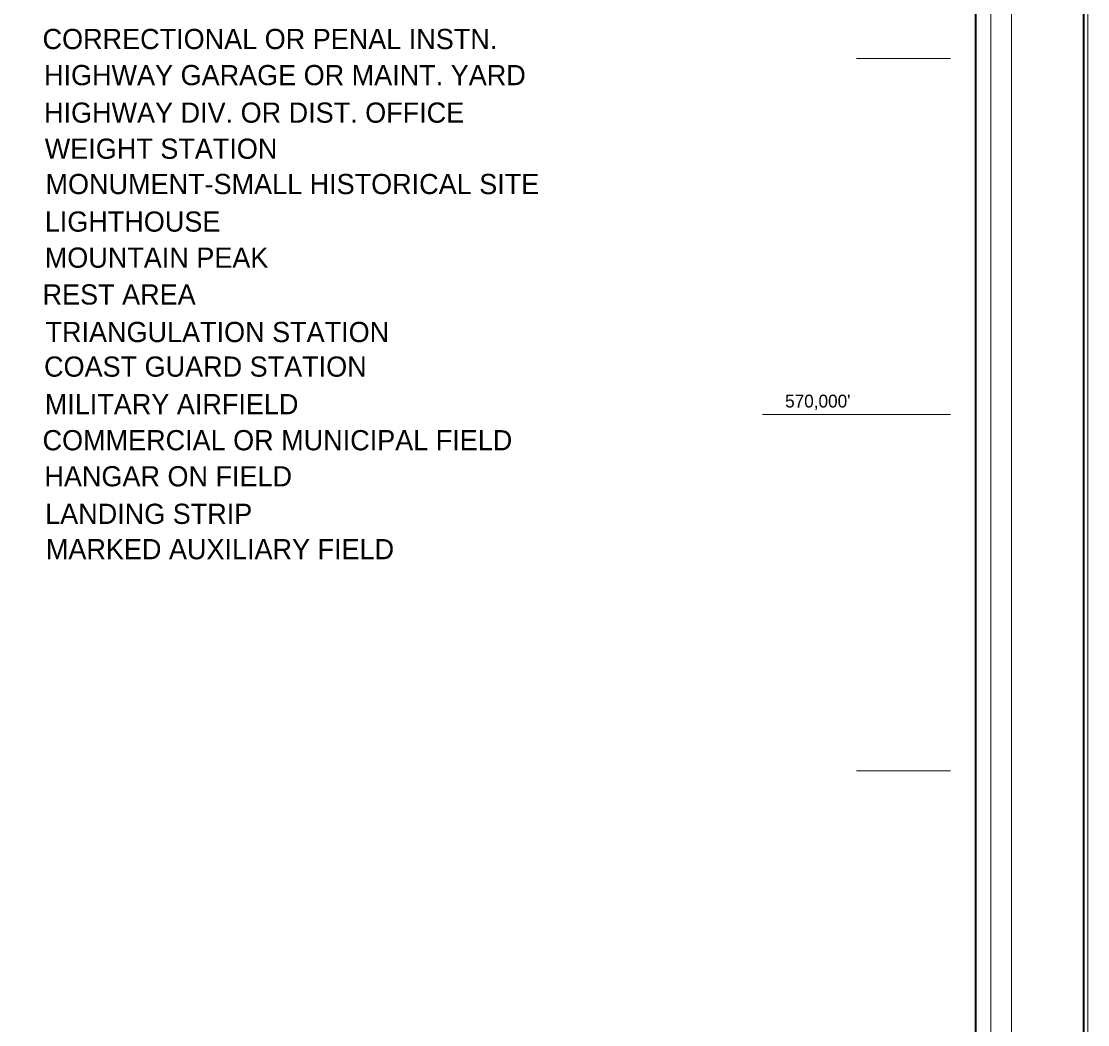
# Model space of a CAD drawing. Extents: x 639533 to 738376, y 153272 to 340837.
# Drawn here: x 727035 to 736163, y 168514 to 177101 of the extents above; entities that cross this region are included whole.
import ezdxf
from ezdxf.enums import TextEntityAlignment as Align

# ---------------------------------------------------------------- set-up
doc = ezdxf.new("R2010")
doc.units = 0
doc.header["$LTSCALE"] = 48
for name, color, linetype, lineweight in [('1', 7, 'Continuous', 13), ('20', 7, 'Continuous', 40), ('61', 7, 'Continuous', 13)]:
    doc.layers.add(name, color=color, linetype=linetype, lineweight=lineweight)

msp = doc.modelspace()

# ---------------------------------------------------------------- linework, layer by layer
at = {"layer": '1'}
msp.add_lwpolyline([(736163.4, 153271.51), (639532.76, 153271.51), (639532.76, 209668.55), (736163.4, 209668.55)], close=True, dxfattribs=at)
at = {"layer": '20'}
for points in [[(639567.76, 209633.55), (736128.4, 209633.55), (736128.4, 153306.51), (639567.76, 153306.51)], [(642755.61, 208524.59), (735202.89, 208524.59), (735202.89, 154398.22), (642755.61, 154398.22)]]:
    msp.add_lwpolyline(points, close=True, dxfattribs=at)
at = {"layer": '20', "lineweight": 13}
msp.add_lwpolyline([(642446.42, 208850.05), (642446.42, 154088.94), (642624.98, 154267.62), (642624.98, 208655.22), (735333.5, 208655.22), (735333.5, 154267.62), (642624.98, 154267.62), (642446.42, 154088.94), (735512.08, 154088.94), (735512.08, 208850.05)], close=True, dxfattribs=at)
at = {"layer": '61'}
msp.add_line((733380.67, 173736), (734989.67, 173736), dxfattribs=at)
for points in [[(734185.17, 176784), (734187.17, 176784), (734189.17, 176784), (734191.17, 176784), (734193.17, 176784), (734195.17, 176784), (734197.17, 176784), (734199.17, 176784), (734201.17, 176784), (734203.17, 176784), (734205.17, 176784), (734207.17, 176784), (734209.17, 176784), (734211.17, 176784), (734213.17, 176784), (734215.17, 176784), (734217.17, 176784), (734219.17, 176784), (734221.17, 176784), (734223.17, 176784), (734225.17, 176784), (734227.17, 176784), (734229.17, 176784), (734231.17, 176784), (734233.17, 176784), (734235.17, 176784), (734237.17, 176784), (734239.17, 176784), (734241.17, 176784), (734243.17, 176784), (734245.17, 176784), (734247.17, 176784), (734249.17, 176784), (734251.17, 176784), (734253.17, 176784), (734255.17, 176784), (734257.17, 176784), (734259.17, 176784), (734261.17, 176784), (734263.17, 176784), (734265.17, 176784), (734267.17, 176784), (734269.17, 176784), (734271.17, 176784), (734273.17, 176784), (734275.17, 176784), (734277.17, 176784), (734279.17, 176784), (734281.17, 176784), (734283.17, 176784), (734285.17, 176784), (734287.17, 176784), (734289.17, 176784), (734291.17, 176784), (734293.17, 176784), (734295.17, 176784), (734297.17, 176784), (734299.17, 176784), (734301.17, 176784), (734303.17, 176784), (734305.17, 176784), (734307.17, 176784), (734309.17, 176784), (734311.17, 176784), (734313.17, 176784), (734315.17, 176784), (734317.17, 176784), (734319.17, 176784), (734321.17, 176784), (734323.17, 176784), (734325.17, 176784), (734327.17, 176784), (734329.17, 176784), (734331.17, 176784), (734333.17, 176784), (734335.17, 176784), (734337.17, 176784), (734339.17, 176784), (734341.17, 176784), (734343.17, 176784), (734345.17, 176784), (734347.17, 176784), (734349.17, 176784), (734351.17, 176784), (734353.17, 176784), (734355.17, 176784), (734357.17, 176784), (734359.17, 176784), (734361.17, 176784), (734363.17, 176784), (734365.17, 176784), (734367.17, 176784), (734369.17, 176784), (734371.17, 176784), (734373.17, 176784), (734375.17, 176784), (734377.17, 176784), (734379.17, 176784), (734381.17, 176784), (734383.17, 176784)], [(734383.17, 176784), (734385.17, 176784), (734387.17, 176784), (734389.17, 176784), (734391.17, 176784), (734393.17, 176784), (734395.17, 176784), (734397.17, 176784), (734399.17, 176784), (734401.17, 176784), (734403.17, 176784), (734405.17, 176784), (734407.17, 176784), (734409.17, 176784), (734411.17, 176784), (734413.17, 176784), (734415.17, 176784), (734417.17, 176784), (734419.17, 176784), (734421.17, 176784), (734423.17, 176784), (734425.17, 176784), (734427.17, 176784), (734429.17, 176784), (734431.17, 176784), (734433.17, 176784), (734435.17, 176784), (734437.17, 176784), (734439.17, 176784), (734441.17, 176784), (734443.17, 176784), (734445.17, 176784), (734447.17, 176784), (734449.17, 176784), (734451.17, 176784), (734453.17, 176784), (734455.17, 176784), (734457.17, 176784), (734459.17, 176784), (734461.17, 176784), (734463.17, 176784), (734465.17, 176784), (734467.17, 176784), (734469.17, 176784), (734471.17, 176784), (734473.17, 176784), (734475.17, 176784), (734477.17, 176784), (734479.17, 176784), (734481.17, 176784), (734483.17, 176784), (734485.17, 176784), (734487.17, 176784), (734489.17, 176784), (734491.17, 176784), (734493.17, 176784), (734495.17, 176784), (734497.17, 176784), (734499.17, 176784), (734501.17, 176784), (734503.17, 176784), (734505.17, 176784), (734507.17, 176784), (734509.17, 176784), (734511.17, 176784), (734513.17, 176784), (734515.17, 176784), (734517.17, 176784), (734519.17, 176784), (734521.17, 176784), (734523.17, 176784), (734525.17, 176784), (734527.17, 176784), (734529.17, 176784), (734531.17, 176784), (734533.17, 176784), (734535.17, 176784), (734537.17, 176784), (734539.17, 176784), (734541.17, 176784), (734543.17, 176784), (734545.17, 176784), (734547.17, 176784), (734549.17, 176784), (734551.17, 176784), (734553.17, 176784), (734555.17, 176784), (734557.17, 176784), (734559.17, 176784), (734561.17, 176784), (734563.17, 176784), (734565.17, 176784), (734567.17, 176784), (734569.17, 176784), (734571.17, 176784), (734573.17, 176784), (734575.17, 176784), (734577.17, 176784), (734579.17, 176784), (734581.17, 176784)], [(734581.17, 176784), (734583.17, 176784), (734585.17, 176784), (734587.17, 176784), (734589.17, 176784), (734591.17, 176784), (734593.17, 176784), (734595.17, 176784), (734597.17, 176784), (734599.17, 176784), (734601.17, 176784), (734603.17, 176784), (734605.17, 176784), (734607.17, 176784), (734609.17, 176784), (734611.17, 176784), (734613.17, 176784), (734615.17, 176784), (734617.17, 176784), (734619.17, 176784), (734621.17, 176784), (734623.17, 176784), (734625.17, 176784), (734627.17, 176784), (734629.17, 176784), (734631.17, 176784), (734633.17, 176784), (734635.17, 176784), (734637.17, 176784), (734639.17, 176784), (734641.17, 176784), (734643.17, 176784), (734645.17, 176784), (734647.17, 176784), (734649.17, 176784), (734651.17, 176784), (734653.17, 176784), (734655.17, 176784), (734657.17, 176784), (734659.17, 176784), (734661.17, 176784), (734663.17, 176784), (734665.17, 176784), (734667.17, 176784), (734669.17, 176784), (734671.17, 176784), (734673.17, 176784), (734675.17, 176784), (734677.17, 176784), (734679.17, 176784), (734681.17, 176784), (734683.17, 176784), (734685.17, 176784), (734687.17, 176784), (734689.17, 176784), (734691.17, 176784), (734693.17, 176784), (734695.17, 176784), (734697.17, 176784), (734699.17, 176784), (734701.17, 176784), (734703.17, 176784), (734705.17, 176784), (734707.17, 176784), (734709.17, 176784), (734711.17, 176784), (734713.17, 176784), (734715.17, 176784), (734717.17, 176784), (734719.17, 176784), (734721.17, 176784), (734723.17, 176784), (734725.17, 176784), (734727.17, 176784), (734729.17, 176784), (734731.17, 176784), (734733.17, 176784), (734735.17, 176784), (734737.17, 176784), (734739.17, 176784), (734741.17, 176784), (734743.17, 176784), (734745.17, 176784), (734747.17, 176784), (734749.17, 176784), (734751.17, 176784), (734753.17, 176784), (734755.17, 176784), (734757.17, 176784), (734759.17, 176784), (734761.17, 176784), (734763.17, 176784), (734765.17, 176784), (734767.17, 176784), (734769.17, 176784), (734771.17, 176784), (734773.17, 176784), (734775.17, 176784), (734777.17, 176784), (734779.17, 176784)], [(734779.17, 176784), (734781.17, 176784), (734783.17, 176784), (734785.17, 176784), (734787.17, 176784), (734789.17, 176784), (734791.17, 176784), (734793.17, 176784), (734795.17, 176784), (734797.17, 176784), (734799.17, 176784), (734801.17, 176784), (734803.17, 176784), (734805.17, 176784), (734807.17, 176784), (734809.17, 176784), (734811.17, 176784), (734813.17, 176784), (734815.17, 176784), (734817.17, 176784), (734819.17, 176784), (734821.17, 176784), (734823.17, 176784), (734825.17, 176784), (734827.17, 176784), (734829.17, 176784), (734831.17, 176784), (734833.17, 176784), (734835.17, 176784), (734837.17, 176784), (734839.17, 176784), (734841.17, 176784), (734843.17, 176784), (734845.17, 176784), (734847.17, 176784), (734849.17, 176784), (734851.17, 176784), (734853.17, 176784), (734855.17, 176784), (734857.17, 176784), (734859.17, 176784), (734861.17, 176784), (734863.17, 176784), (734865.17, 176784), (734867.17, 176784), (734869.17, 176784), (734871.17, 176784), (734873.17, 176784), (734875.17, 176784), (734877.17, 176784), (734879.17, 176784), (734881.17, 176784), (734883.17, 176784), (734885.17, 176784), (734887.17, 176784), (734889.17, 176784), (734891.17, 176784), (734893.17, 176784), (734895.17, 176784), (734897.17, 176784), (734899.17, 176784), (734901.17, 176784), (734903.17, 176784), (734905.17, 176784), (734907.17, 176784), (734909.17, 176784), (734911.17, 176784), (734913.17, 176784), (734915.17, 176784), (734917.17, 176784), (734919.17, 176784), (734921.17, 176784), (734923.17, 176784), (734925.17, 176784), (734927.17, 176784), (734929.17, 176784), (734931.17, 176784), (734933.17, 176784), (734935.17, 176784), (734937.17, 176784), (734939.17, 176784), (734941.17, 176784), (734943.17, 176784), (734945.17, 176784), (734947.17, 176784), (734949.17, 176784), (734951.17, 176784), (734953.17, 176784), (734955.17, 176784), (734957.17, 176784), (734959.17, 176784), (734961.17, 176784), (734963.17, 176784), (734965.17, 176784), (734967.17, 176784), (734969.17, 176784), (734971.17, 176784), (734973.17, 176784), (734975.17, 176784), (734977.17, 176784)], [(734977.17, 176784), (734979.17, 176784), (734981.17, 176784), (734983.17, 176784), (734985.17, 176784), (734987.17, 176784), (734989.67, 176784)], [(734185.17, 170688), (734187.17, 170688), (734189.17, 170688), (734191.17, 170688), (734193.17, 170688), (734195.17, 170688), (734197.17, 170688), (734199.17, 170688), (734201.17, 170688), (734203.17, 170688), (734205.17, 170688), (734207.17, 170688), (734209.17, 170688), (734211.17, 170688), (734213.17, 170688), (734215.17, 170688), (734217.17, 170688), (734219.17, 170688), (734221.17, 170688), (734223.17, 170688), (734225.17, 170688), (734227.17, 170688), (734229.17, 170688), (734231.17, 170688), (734233.17, 170688), (734235.17, 170688), (734237.17, 170688), (734239.17, 170688), (734241.17, 170688), (734243.17, 170688), (734245.17, 170688), (734247.17, 170688), (734249.17, 170688), (734251.17, 170688), (734253.17, 170688), (734255.17, 170688), (734257.17, 170688), (734259.17, 170688), (734261.17, 170688), (734263.17, 170688), (734265.17, 170688), (734267.17, 170688), (734269.17, 170688), (734271.17, 170688), (734273.17, 170688), (734275.17, 170688), (734277.17, 170688), (734279.17, 170688), (734281.17, 170688), (734283.17, 170688), (734285.17, 170688), (734287.17, 170688), (734289.17, 170688), (734291.17, 170688), (734293.17, 170688), (734295.17, 170688), (734297.17, 170688), (734299.17, 170688), (734301.17, 170688), (734303.17, 170688), (734305.17, 170688), (734307.17, 170688), (734309.17, 170688), (734311.17, 170688), (734313.17, 170688), (734315.17, 170688), (734317.17, 170688), (734319.17, 170688), (734321.17, 170688), (734323.17, 170688), (734325.17, 170688), (734327.17, 170688), (734329.17, 170688), (734331.17, 170688), (734333.17, 170688), (734335.17, 170688), (734337.17, 170688), (734339.17, 170688), (734341.17, 170688), (734343.17, 170688), (734345.17, 170688), (734347.17, 170688), (734349.17, 170688), (734351.17, 170688), (734353.17, 170688), (734355.17, 170688), (734357.17, 170688), (734359.17, 170688), (734361.17, 170688), (734363.17, 170688), (734365.17, 170688), (734367.17, 170688), (734369.17, 170688), (734371.17, 170688), (734373.17, 170688), (734375.17, 170688), (734377.17, 170688), (734379.17, 170688), (734381.17, 170688), (734383.17, 170688)], [(734383.17, 170688), (734385.17, 170688), (734387.17, 170688), (734389.17, 170688), (734391.17, 170688), (734393.17, 170688), (734395.17, 170688), (734397.17, 170688), (734399.17, 170688), (734401.17, 170688), (734403.17, 170688), (734405.17, 170688), (734407.17, 170688), (734409.17, 170688), (734411.17, 170688), (734413.17, 170688), (734415.17, 170688), (734417.17, 170688), (734419.17, 170688), (734421.17, 170688), (734423.17, 170688), (734425.17, 170688), (734427.17, 170688), (734429.17, 170688), (734431.17, 170688), (734433.17, 170688), (734435.17, 170688), (734437.17, 170688), (734439.17, 170688), (734441.17, 170688), (734443.17, 170688), (734445.17, 170688), (734447.17, 170688), (734449.17, 170688), (734451.17, 170688), (734453.17, 170688), (734455.17, 170688), (734457.17, 170688), (734459.17, 170688), (734461.17, 170688), (734463.17, 170688), (734465.17, 170688), (734467.17, 170688), (734469.17, 170688), (734471.17, 170688), (734473.17, 170688), (734475.17, 170688), (734477.17, 170688), (734479.17, 170688), (734481.17, 170688), (734483.17, 170688), (734485.17, 170688), (734487.17, 170688), (734489.17, 170688), (734491.17, 170688), (734493.17, 170688), (734495.17, 170688), (734497.17, 170688), (734499.17, 170688), (734501.17, 170688), (734503.17, 170688), (734505.17, 170688), (734507.17, 170688), (734509.17, 170688), (734511.17, 170688), (734513.17, 170688), (734515.17, 170688), (734517.17, 170688), (734519.17, 170688), (734521.17, 170688), (734523.17, 170688), (734525.17, 170688), (734527.17, 170688), (734529.17, 170688), (734531.17, 170688), (734533.17, 170688), (734535.17, 170688), (734537.17, 170688), (734539.17, 170688), (734541.17, 170688), (734543.17, 170688), (734545.17, 170688), (734547.17, 170688), (734549.17, 170688), (734551.17, 170688), (734553.17, 170688), (734555.17, 170688), (734557.17, 170688), (734559.17, 170688), (734561.17, 170688), (734563.17, 170688), (734565.17, 170688), (734567.17, 170688), (734569.17, 170688), (734571.17, 170688), (734573.17, 170688), (734575.17, 170688), (734577.17, 170688), (734579.17, 170688), (734581.17, 170688)], [(734581.17, 170688), (734583.17, 170688), (734585.17, 170688), (734587.17, 170688), (734589.17, 170688), (734591.17, 170688), (734593.17, 170688), (734595.17, 170688), (734597.17, 170688), (734599.17, 170688), (734601.17, 170688), (734603.17, 170688), (734605.17, 170688), (734607.17, 170688), (734609.17, 170688), (734611.17, 170688), (734613.17, 170688), (734615.17, 170688), (734617.17, 170688), (734619.17, 170688), (734621.17, 170688), (734623.17, 170688), (734625.17, 170688), (734627.17, 170688), (734629.17, 170688), (734631.17, 170688), (734633.17, 170688), (734635.17, 170688), (734637.17, 170688), (734639.17, 170688), (734641.17, 170688), (734643.17, 170688), (734645.17, 170688), (734647.17, 170688), (734649.17, 170688), (734651.17, 170688), (734653.17, 170688), (734655.17, 170688), (734657.17, 170688), (734659.17, 170688), (734661.17, 170688), (734663.17, 170688), (734665.17, 170688), (734667.17, 170688), (734669.17, 170688), (734671.17, 170688), (734673.17, 170688), (734675.17, 170688), (734677.17, 170688), (734679.17, 170688), (734681.17, 170688), (734683.17, 170688), (734685.17, 170688), (734687.17, 170688), (734689.17, 170688), (734691.17, 170688), (734693.17, 170688), (734695.17, 170688), (734697.17, 170688), (734699.17, 170688), (734701.17, 170688), (734703.17, 170688), (734705.17, 170688), (734707.17, 170688), (734709.17, 170688), (734711.17, 170688), (734713.17, 170688), (734715.17, 170688), (734717.17, 170688), (734719.17, 170688), (734721.17, 170688), (734723.17, 170688), (734725.17, 170688), (734727.17, 170688), (734729.17, 170688), (734731.17, 170688), (734733.17, 170688), (734735.17, 170688), (734737.17, 170688), (734739.17, 170688), (734741.17, 170688), (734743.17, 170688), (734745.17, 170688), (734747.17, 170688), (734749.17, 170688), (734751.17, 170688), (734753.17, 170688), (734755.17, 170688), (734757.17, 170688), (734759.17, 170688), (734761.17, 170688), (734763.17, 170688), (734765.17, 170688), (734767.17, 170688), (734769.17, 170688), (734771.17, 170688), (734773.17, 170688), (734775.17, 170688), (734777.17, 170688), (734779.17, 170688)], [(734779.17, 170688), (734781.17, 170688), (734783.17, 170688), (734785.17, 170688), (734787.17, 170688), (734789.17, 170688), (734791.17, 170688), (734793.17, 170688), (734795.17, 170688), (734797.17, 170688), (734799.17, 170688), (734801.17, 170688), (734803.17, 170688), (734805.17, 170688), (734807.17, 170688), (734809.17, 170688), (734811.17, 170688), (734813.17, 170688), (734815.17, 170688), (734817.17, 170688), (734819.17, 170688), (734821.17, 170688), (734823.17, 170688), (734825.17, 170688), (734827.17, 170688), (734829.17, 170688), (734831.17, 170688), (734833.17, 170688), (734835.17, 170688), (734837.17, 170688), (734839.17, 170688), (734841.17, 170688), (734843.17, 170688), (734845.17, 170688), (734847.17, 170688), (734849.17, 170688), (734851.17, 170688), (734853.17, 170688), (734855.17, 170688), (734857.17, 170688), (734859.17, 170688), (734861.17, 170688), (734863.17, 170688), (734865.17, 170688), (734867.17, 170688), (734869.17, 170688), (734871.17, 170688), (734873.17, 170688), (734875.17, 170688), (734877.17, 170688), (734879.17, 170688), (734881.17, 170688), (734883.17, 170688), (734885.17, 170688), (734887.17, 170688), (734889.17, 170688), (734891.17, 170688), (734893.17, 170688), (734895.17, 170688), (734897.17, 170688), (734899.17, 170688), (734901.17, 170688), (734903.17, 170688), (734905.17, 170688), (734907.17, 170688), (734909.17, 170688), (734911.17, 170688), (734913.17, 170688), (734915.17, 170688), (734917.17, 170688), (734919.17, 170688), (734921.17, 170688), (734923.17, 170688), (734925.17, 170688), (734927.17, 170688), (734929.17, 170688), (734931.17, 170688), (734933.17, 170688), (734935.17, 170688), (734937.17, 170688), (734939.17, 170688), (734941.17, 170688), (734943.17, 170688), (734945.17, 170688), (734947.17, 170688), (734949.17, 170688), (734951.17, 170688), (734953.17, 170688), (734955.17, 170688), (734957.17, 170688), (734959.17, 170688), (734961.17, 170688), (734963.17, 170688), (734965.17, 170688), (734967.17, 170688), (734969.17, 170688), (734971.17, 170688), (734973.17, 170688), (734975.17, 170688), (734977.17, 170688)], [(734977.17, 170688), (734979.17, 170688), (734981.17, 170688), (734983.17, 170688), (734985.17, 170688), (734987.17, 170688), (734989.67, 170688)]]:
    msp.add_lwpolyline(points, dxfattribs=at)

# ---------------------------------------------------------------- texts
at = {"layer": '20'}
for s, p in [('CORRECTIONAL OR PENAL INSTN.', (727217.11, 176863.34)), ('HIGHWAY GARAGE OR MAINT. YARD', (727229.7, 176554.63)), ('HIGHWAY DIV. OR DIST. OFFICE', (727229.7, 176233.32)), ('WEIGHT STATION', (727236, 175924.62)), ('MONUMENT-SMALL HISTORICAL SITE', (727242.3, 175622.21)), ('LIGHTHOUSE', (727236, 175300.9)), ('MOUNTAIN PEAK', (727236, 174992.19)), ('REST AREA', (727217.11, 174677.19)), ('TRIANGULATION STATION', (727242.3, 174355.88)), ('COAST GUARD STATION', (727229.7, 174059.77)), ('MILITARY AIRFIELD', (727236, 173738.47)), ('COMMERCIAL OR MUNICIPAL FIELD', (727217.11, 173429.76)), ('HANGAR ON FIELD', (727232.85, 173121.05)), ('LANDING STRIP', (727239.15, 172799.75)), ('MARKED AUXILIARY FIELD', (727245.45, 172497.34))]:
    msp.add_text(s, height=172.9, dxfattribs=at).set_placement(p)
at = {"layer": '61'}
msp.add_text("570,000'", height=110, dxfattribs=at).set_placement((733853.1, 173796), align=Align.CENTER)

doc.saveas('drawing.dxf')
